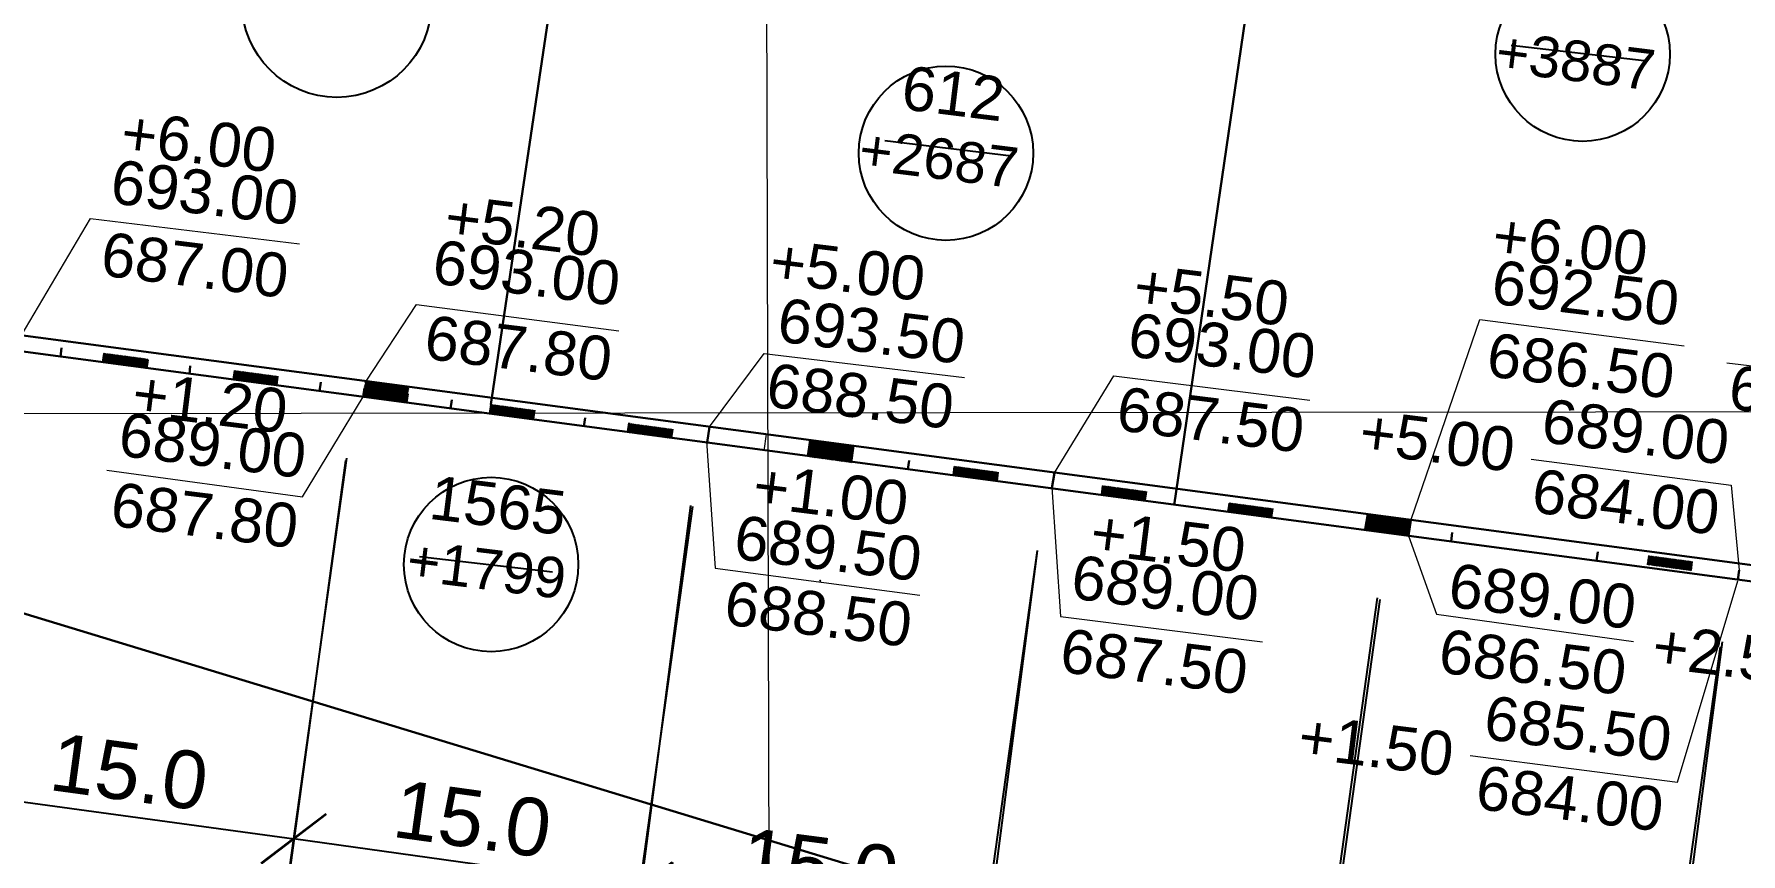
# Model space of a CAD drawing. Header units: feet. Extents: x 3381 to 1374491, y 675186 to 8751562.
# Drawn here: x 686495.4 to 686569.3, y 4375051.4 to 4375086.9 of the extents above; entities that cross this region are included whole.
import ezdxf

# ---------------------------------------------------------------- set-up
doc = ezdxf.new("R2010")
doc.units = ezdxf.units.FT
doc.header["$MEASUREMENT"] = 0
doc.header["$PDMODE"] = 34
doc.header["$PDSIZE"] = 0.01
doc.layers.get('0').update_dxf_attribs({"linetype": 'CONTINUOUS'})
doc.layers.get('Defpoints').update_dxf_attribs({"linetype": 'CONTINUOUS'})
doc.layers.add('0_Point_Point', color=7, linetype='CONTINUOUS')
doc.layers.add('yol', color=7, linetype='CONTINUOUS')
doc.layers.add('km setka', color=170, linetype='CONTINUOUS', lineweight=15)
doc.styles.get("Standard").update_dxf_attribs({"font": 'arial.ttf', "height": 2.5})
doc.dimstyles.new('ISO-25', dxfattribs={"dimtxt": 2.5, "dimasz": 2.5, "dimexe": 1.25, "dimexo": 0.625, "dimtad": 1, "dimtxsty": 'Standard', "dimblk": 'OBLIQUE', "dimcen": 2.5, "dimadec": 0, "dimazin": 0, "dimtfac": 1, "dimtmove": 0, "dimatfit": 3, "dimldrblk": 'OBLIQUE', "dimfxl": 1, "dimarcsym": 0})

# ---------------------------------------------------------------- blocks, each defined once
blk = doc.blocks.new('_Oblique')
at = {"color": 0, "linetype": 'ByBlock', "lineweight": -2}
blk.add_line((-0.5, -0.5), (0.5, 0.5), dxfattribs=at)
blk = doc.blocks.new('*D153')
at = {"color": 0, "lineweight": -2, "transparency": 16777216}
for p, q in [((686494.146, 4375070.441), (686491.744, 4375052.832)), ((686508.927, 4375068.424), (686506.525, 4375050.816)), ((686491.913, 4375054.071), (686506.694, 4375052.054))]:
    blk.add_line(p, q, dxfattribs=at)
at = {"layer": 'Defpoints', "color": 0, "lineweight": 13, "transparency": 16777216}
for p in [(686494.231, 4375071.06), (686509.012, 4375069.043), (686506.694, 4375052.054)]:
    blk.add_point(p, dxfattribs=at)
at = {"color": 0, "lineweight": -2, "transparency": 16777216, "xscale": 2.5, "yscale": 2.5, "zscale": 2.5}
for p, rotation in [((686491.913, 4375054.071), 172.2310397493569), ((686506.694, 4375052.054), 352.231039749357)]:
    blk.add_blockref('_Oblique', p, dxfattribs=dict(at, rotation=rotation))
at = {"color": 0, "lineweight": 13, "transparency": 16777216, "insert": (686499.56, 4375054.946), "char_height": 2.5, "width": 16.19543, "attachment_point": 5, "rotation": 352.23104}
blk.add_mtext('{\\fArial|b0|i0|c238|p34;15.0}', dxfattribs=at)
blk = doc.blocks.new('*D154')
at = {"color": 0, "lineweight": -2, "transparency": 16777216}
for p, q in [((686508.96, 4375068.534), (686506.49, 4375050.833)), ((686523.946, 4375066.443), (686521.476, 4375048.742)), ((686506.663, 4375052.071), (686521.649, 4375049.98))]:
    blk.add_line(p, q, dxfattribs=at)
at = {"layer": 'Defpoints', "color": 0, "lineweight": 13, "transparency": 16777216}
for p in [(686509.046, 4375069.153), (686524.032, 4375067.062), (686521.649, 4375049.98)]:
    blk.add_point(p, dxfattribs=at)
at = {"color": 0, "lineweight": -2, "transparency": 16777216, "xscale": 2.5, "yscale": 2.5, "zscale": 2.5}
for p, rotation in [((686506.663, 4375052.071), 172.0570858953913), ((686521.649, 4375049.98), 352.0570858953913)]:
    blk.add_blockref('_Oblique', p, dxfattribs=dict(at, rotation=rotation))
at = {"color": 0, "lineweight": 13, "transparency": 16777216, "insert": (686514.419, 4375052.909), "char_height": 2.5, "attachment_point": 5, "rotation": 352.05709}
blk.add_mtext('{\\fArial|b0|i0|c238|p34;15.0}', dxfattribs=at)
blk = doc.blocks.new('*D155')
at = {"color": 0, "lineweight": -2, "transparency": 16777216}
for p, q in [((686523.848, 4375066.479), (686521.535, 4375048.719)), ((686538.861, 4375064.524), (686536.548, 4375046.764)), ((686521.697, 4375049.958), (686536.709, 4375048.003))]:
    blk.add_line(p, q, dxfattribs=at)
at = {"layer": 'Defpoints', "color": 0, "lineweight": 13, "transparency": 16777216}
for p in [(686523.929, 4375067.098), (686538.941, 4375065.143), (686536.709, 4375048.003)]:
    blk.add_point(p, dxfattribs=at)
at = {"color": 0, "lineweight": -2, "transparency": 16777216, "xscale": 2.5, "yscale": 2.5, "zscale": 2.5}
for p, rotation in [((686521.697, 4375049.958), 172.5806127640898), ((686536.709, 4375048.003), 352.5806127640898)]:
    blk.add_blockref('_Oblique', p, dxfattribs=dict(at, rotation=rotation))
at = {"color": 0, "lineweight": 13, "transparency": 16777216, "insert": (686529.448, 4375050.866), "char_height": 2.5, "width": 16.51973, "attachment_point": 5, "rotation": 352.58061}
blk.add_mtext('{\\fArial|b0|i0|c238|p34;15.0}', dxfattribs=at)
blk = doc.blocks.new('*D156')
at = {"color": 0, "lineweight": -2, "transparency": 16777216}
for p, q in [((686538.86, 4375064.533), (686536.386, 4375046.767)), ((686553.579, 4375062.483), (686551.106, 4375044.717)), ((686536.558, 4375048.005), (686551.278, 4375045.955))]:
    blk.add_line(p, q, dxfattribs=at)
at = {"layer": 'Defpoints', "color": 0, "lineweight": 13, "transparency": 16777216}
for p in [(686538.946, 4375065.152), (686553.666, 4375063.102), (686551.278, 4375045.955)]:
    blk.add_point(p, dxfattribs=at)
at = {"color": 0, "lineweight": -2, "transparency": 16777216, "xscale": 2.5, "yscale": 2.5, "zscale": 2.5}
for p, rotation in [((686536.558, 4375048.005), 172.0735052594781), ((686551.278, 4375045.955), 352.0735052594781)]:
    blk.add_blockref('_Oblique', p, dxfattribs=dict(at, rotation=rotation))
at = {"color": 0, "lineweight": 13, "transparency": 16777216, "insert": (686544.18, 4375048.863), "char_height": 2.5, "attachment_point": 5, "rotation": 352.07351}
blk.add_mtext('{\\fArial|b0|i0|c238|p34;15.0}', dxfattribs=at)
blk = doc.blocks.new('*D157')
at = {"color": 0, "lineweight": -2, "transparency": 16777216}
for p, q in [((686553.7, 4375062.423), (686551.226, 4375044.657)), ((686568.42, 4375060.374), (686565.946, 4375042.608)), ((686551.398, 4375045.895), (686566.118, 4375043.846))]:
    blk.add_line(p, q, dxfattribs=at)
at = {"layer": 'Defpoints', "color": 0, "lineweight": 13, "transparency": 16777216}
for p in [(686553.786, 4375063.042), (686568.506, 4375060.993), (686566.118, 4375043.846)]:
    blk.add_point(p, dxfattribs=at)
at = {"color": 0, "lineweight": -2, "transparency": 16777216, "xscale": 2.5, "yscale": 2.5, "zscale": 2.5}
for p, rotation in [((686551.398, 4375045.895), 172.0735052594781), ((686566.118, 4375043.846), 352.0735052594781)]:
    blk.add_blockref('_Oblique', p, dxfattribs=dict(at, rotation=rotation))
at = {"color": 0, "lineweight": 13, "transparency": 16777216, "insert": (686559.021, 4375046.754), "char_height": 2.5, "attachment_point": 5, "rotation": 352.07351}
blk.add_mtext('{\\fArial|b0|i0|c238|p34;15.0}', dxfattribs=at)
blk = doc.blocks.new('*D158')
at = {"color": 0, "lineweight": -2, "transparency": 16777216}
for p, q in [((686568.515, 4375060.586), (686566.155, 4375042.693)), ((686576.151, 4375059.579), (686573.791, 4375041.686)), ((686566.319, 4375043.932), (686573.955, 4375042.925))]:
    blk.add_line(p, q, dxfattribs=at)
at = {"layer": 'Defpoints', "color": 0, "lineweight": 13, "transparency": 16777216}
for p in [(686568.596, 4375061.205), (686576.232, 4375060.199), (686573.955, 4375042.925)]:
    blk.add_point(p, dxfattribs=at)
at = {"color": 0, "lineweight": -2, "transparency": 16777216, "xscale": 2.5, "yscale": 2.5, "zscale": 2.5}
for p, rotation in [((686566.319, 4375043.932), 172.4883125135938), ((686573.955, 4375042.925), 352.4883125135938)]:
    blk.add_blockref('_Oblique', p, dxfattribs=dict(at, rotation=rotation))
at = {"color": 0, "lineweight": 13, "transparency": 16777216, "insert": (686570.385, 4375045.314), "char_height": 2.5, "width": 8.40093, "attachment_point": 5, "rotation": 352.48831}
blk.add_mtext('{\\fArial|b0|i0|c238|p34;8.0}', dxfattribs=at)

msp = doc.modelspace()

# ---------------------------------------------------------------- hatches: boundary and pattern name
at = {"lineweight": 30}
h = msp.add_hatch(dxfattribs=at)
h.set_pattern_fill('ANSI31', color=256, scale=0.3)
h.set_pattern_definition([(45, (1417.585002, -963.159614), (-0.0265165042945, 0.0265165042945), [])])
h.paths.add_polyline_path([(686498.473, 4375073.065), (686500.367, 4375072.815), (686500.313, 4375072.432), (686498.413, 4375072.691)])
h = msp.add_hatch(dxfattribs=at)
h.set_pattern_fill('ANSI31', color=256, scale=0.3)
h.set_pattern_definition([(45, (1423.221827, -963.894214), (-0.0265165042945, 0.0265165042945), [])])
h.paths.add_polyline_path([(686504.127, 4375072.316), (686505.993, 4375072.066), (686505.939, 4375071.685), (686504.066, 4375071.94)])
h = msp.add_hatch(dxfattribs=at)
h.set_pattern_fill('ANSI31', color=256, scale=0.3)
h.set_pattern_definition([(45, (1428.842592, -964.6447), (-0.0265165042945, 0.0265165042945), [])])
h.paths.add_polyline_path([(686509.79, 4375071.858), (686511.656, 4375071.614), (686511.559, 4375070.934), (686509.687, 4375071.189)])
h = msp.add_hatch(dxfattribs=at)
h.set_pattern_fill('ANSI31', color=256, scale=0.3)
h.set_pattern_definition([(45, (1434.32381, -965.361145), (-0.0265165042945, 0.0265165042945), [])])
h.paths.add_polyline_path([(686515.229, 4375070.849), (686517.095, 4375070.599), (686517.041, 4375070.218), (686515.168, 4375070.473)])
h = msp.add_hatch(dxfattribs=at)
h.set_pattern_fill('ANSI31', color=256, scale=0.3)
h.set_pattern_definition([(45, (1440.29125, -966.18132), (-0.0265165042945, 0.0265165042945), [])])
h.paths.add_polyline_path([(686521.197, 4375070.029), (686523.062, 4375069.779), (686523.008, 4375069.397), (686521.136, 4375069.653)])
h = msp.add_hatch(dxfattribs=at)
h.set_pattern_fill('ANSI31', color=256, scale=0.3)
h.set_pattern_definition([(45, (1448.084967, -967.23013), (-0.0265165042945, 0.0265165042945), [])])
h.paths.add_polyline_path([(686529.035, 4375069.315), (686530.9, 4375069.065), (686530.802, 4375068.349), (686528.929, 4375068.604)])
h = msp.add_hatch(dxfattribs=at)
h.set_pattern_fill('ANSI31', color=256, scale=0.3)
h.set_pattern_definition([(45, (1454.385225, -968.03747), (-0.0265165042945, 0.0265165042945), [])])
h.paths.add_polyline_path([(686535.291, 4375068.173), (686537.156, 4375067.922), (686537.102, 4375067.541), (686535.23, 4375067.797)])
h = msp.add_hatch(dxfattribs=at)
h.set_pattern_fill('ANSI31', color=256, scale=0.3)
h.set_pattern_definition([(45, (1460.80188, -968.875474), (-0.0265165042945, 0.0265165042945), [])])
h.paths.add_polyline_path([(686541.707, 4375067.335), (686543.573, 4375067.084), (686543.519, 4375066.703), (686541.646, 4375066.959)])
h = msp.add_hatch(dxfattribs=at)
h.set_pattern_fill('ANSI31', color=256, scale=0.3)
h.set_pattern_definition([(45, (1466.2727, -969.61766), (-0.0265165042945, 0.0265165042945), [])])
h.paths.add_polyline_path([(686547.178, 4375066.592), (686549.044, 4375066.342), (686548.99, 4375065.961), (686547.117, 4375066.216)])
h = msp.add_hatch(dxfattribs=at)
h.set_pattern_fill('ANSI31', color=256, scale=0.3)
h.set_pattern_definition([(45, (1472.20698, -970.413978), (-0.0265165042945, 0.0265165042945), [])])
h.paths.add_polyline_path([(686553.17, 4375066.107), (686555.042, 4375065.854), (686554.924, 4375065.165), (686553.051, 4375065.42)])
h = msp.add_hatch(dxfattribs=at)
h.set_pattern_fill('ANSI31', color=256, scale=0.3)
h.set_pattern_definition([(45, (1484.431572, -971.905648), (-0.0265165042945, 0.0265165042945), [])])
h.paths.add_polyline_path([(686565.337, 4375064.304), (686567.203, 4375064.054), (686567.148, 4375063.673), (686565.276, 4375063.928)])

# ---------------------------------------------------------------- linework, layer by layer
at = {"color": 7, "lineweight": 30}
for p, q in [((686480.477, 4375075.755), (686576.481, 4375063.02)), ((686479.37, 4375075.214), (686576.921, 4375062.246))]:
    msp.add_line(p, q, dxfattribs=at)
for points in [[(686587.738, 4375125.69), (686600.113, 4375120.954), (686567.971, 4375039.594), (686475.565, 4375067.718), (686518.756, 4375152.091), (686587.738, 4375125.69)], [(686518.32, 4375091.726), (686515.213, 4375070.848)], [(686547.868, 4375087.508), (686544.796, 4375066.491)], [(686496.633, 4375073.304), (686496.579, 4375072.92)], [(686498.473, 4375073.054), (686498.413, 4375072.691)], [(686500.364, 4375072.781), (686500.309, 4375072.396)], [(686502.203, 4375072.531), (686502.161, 4375072.152)], [(686504.132, 4375072.323), (686504.077, 4375071.938)], [(686505.971, 4375072.073), (686505.928, 4375071.694)], [(686507.846, 4375071.816), (686507.791, 4375071.431)], [(686509.743, 4375071.571), (686509.686, 4375071.187)], [(686511.621, 4375071.319), (686511.567, 4375070.935)], [(686513.524, 4375071.053), (686513.47, 4375070.669)], [(686515.224, 4375070.855), (686515.167, 4375070.471)], [(686517.102, 4375070.603), (686517.048, 4375070.218)], [(686519.294, 4375070.279), (686519.24, 4375069.895)], [(686521.196, 4375070.057), (686521.142, 4375069.672)], [(686523.07, 4375069.783), (686523.015, 4375069.398)], [(686524.674, 4375069.886), (686524.578, 4375069.21)], [(686529.031, 4375069.314), (686528.936, 4375068.624)], [(686530.904, 4375069.066), (686530.809, 4375068.349)], [(686533.322, 4375068.437), (686533.267, 4375068.053)], [(686535.287, 4375068.176), (686535.233, 4375067.791)], [(686537.164, 4375067.927), (686537.109, 4375067.542)], [(686539.605, 4375067.901), (686539.489, 4375067.236)], [(686541.71, 4375067.331), (686541.655, 4375066.947)], [(686541.719, 4375067.34), (686541.659, 4375066.939)], [(686543.574, 4375067.086), (686543.519, 4375066.702)], [(686547.186, 4375066.586), (686547.131, 4375066.202)], [(686549.044, 4375066.349), (686548.99, 4375065.965)], [(686553.17, 4375066.107), (686553.058, 4375065.44)], [(686554.362, 4375065.636), (686554.32, 4375065.249)], [(686555.042, 4375065.854), (686554.931, 4375065.166)], [(686556.829, 4375065.314), (686556.775, 4375064.926)], [(686563.132, 4375064.483), (686563.078, 4375064.095)], [(686565.345, 4375064.298), (686565.29, 4375063.914)], [(686567.203, 4375064.061), (686567.149, 4375063.677)], [(686569.241, 4375063.682), (686569.192, 4375063.261)]]:
    msp.add_lwpolyline(points, dxfattribs=at)
at = {"color": 7, "lineweight": 25}
for points in [[(686559.374, 4375086.402), (686565.129, 4375085.738)], [(686532.273, 4375082.276), (686537.754, 4375081.607)], [(686512.128, 4375064.284), (686517.883, 4375063.62)]]:
    msp.add_lwpolyline(points, dxfattribs=at)
at = {"color": 7, "lineweight": 18}
for points in [[(686494.884, 4375073.832), (686497.887, 4375078.905), (686506.923, 4375077.803)], [(686509.811, 4375071.862), (686511.994, 4375075.18), (686520.757, 4375074.043)], [(686555.045, 4375065.874), (686558.018, 4375074.533), (686566.867, 4375073.39)], [(686524.674, 4375069.886), (686527.046, 4375073.066), (686535.709, 4375072.027)], [(686568.717, 4375072.66), (686577.552, 4375071.597), (686576.438, 4375063.085)], [(686539.605, 4375067.901), (686542.174, 4375072.091), (686550.666, 4375071.035)], [(686498.59, 4375068.019), (686507.056, 4375066.853), (686509.687, 4375071.189)], [(686524.544, 4375069.266), (686524.929, 4375063.767), (686533.786, 4375062.598)], [(686527.129, 4375069.567), (686527.033, 4375068.846)], [(686560.247, 4375068.488), (686568.908, 4375067.368), (686569.241, 4375063.682)], [(686539.491, 4375067.278), (686539.87, 4375061.686), (686548.612, 4375060.586)], [(686554.933, 4375065.167), (686556.14, 4375061.787), (686564.681, 4375060.599)], [(686557.605, 4375055.67), (686566.582, 4375054.518), (686569.195, 4375063.225)]]:
    msp.add_lwpolyline(points, dxfattribs=at)
at = {"layer": '0_Point_Point'}
msp.add_point((686529.474, 4375063.227, 687.364), dxfattribs=at)
at = {"layer": 'km setka', "flags": 128}
for points in [[(686526.934, 4375170.299), (686527.277, 4375039.874)], [(686464.971, 4375070.437), (686619.063, 4375070.589)]]:
    msp.add_lwpolyline(points, dxfattribs=at)
at = {"layer": 'yol', "color": 7, "linetype": 'Continuous', "lineweight": 25}
for centre, radius in [((686508.542, 4375088.246), 4.102), ((686562.473, 4375086.013), 3.773), ((686534.913, 4375081.727), 3.773), ((686515.223, 4375063.931), 3.773)]:
    msp.add_circle(centre, radius, dxfattribs=at)

# ---------------------------------------------------------------- texts
at = {"lineweight": 9, "attachment_point": 1}
for s, insert, char_height, width, rotation in [('{\\fArial|b0|i0|c238|p34;\\H0.63583x;+3887} ', (686558.853, 4375087.023), 2.76575, 12.14742, 352.95791), ('{\\fArial|b0|i0|c238|p34;\\H0.63583x;612} ', (686533.15, 4375085.531), 2.98821, 13.1245, 352.95791), ('{\\fArial|b0|i0|c238|p34;\\H1.05556x;+6.00} ', (686499.353, 4375083.589), 1.8, 11.57761, 352.95791), ('{\\fArial|b0|i0|c238|p34;\\H0.63583x;+2687} ', (686531.286, 4375082.796), 2.76575, 12.14742, 352.95791), ('{\\fArial|b0|i0|c238|p34;\\H0.8321x;693.00} ', (686498.91, 4375081.463), 2.28338, 10.02883, 353.11457), ('{\\fArial|b0|i0|c238|p34;\\H1.05556x;+5.20} ', (686513.37, 4375079.951), 1.8, 11.57761, 352.95791), ('{\\fArial|b0|i0|c238|p34;\\H1.05556x;+6.00} ', (686558.717, 4375079.138), 1.8, 11.57761, 352.95791), ('{\\fArial|b0|i0|c238|p34;687.00} ', (686498.492, 4375078.333), 1.9, 11.57761, 352.95791), ('{\\fArial|b0|i0|c238|p34;\\H0.8321x;693.00} ', (686512.847, 4375077.995), 2.28338, 10.02883, 352.95791), ('{\\fArial|b0|i0|c238|p34;\\H1.05556x;+5.00} ', (686527.442, 4375078.029), 1.8, 11.57761, 352.95791), ('{\\fArial|b0|i0|c238|p34;\\H0.8321x;692.50} ', (686558.689, 4375077.123), 2.28338, 10.02883, 352.95791), ('{\\fArial|b0|i0|c238|p34;\\H1.05556x;+5.50} ', (686543.19, 4375076.95), 1.8, 11.57761, 352.95791), ('{\\fArial|b0|i0|c238|p34;693.50} ', (686527.778, 4375075.478), 1.9, 10.02883, 352.95791), ('{\\fArial|b0|i0|c238|p34;\\H1.05556x;687.80} ', (686512.498, 4375074.734), 1.8, 11.57761, 352.95791), ('{\\fArial|b0|i0|c238|p34;\\H0.8321x;693.00} ', (686542.951, 4375074.84), 2.28338, 10.02883, 352.95791), ('{\\fArial|b0|i0|c238|p34;686.50} ', (686558.483, 4375073.975), 1.9, 10.02883, 352.95791), ('{\\fArial|b0|i0|c238|p34;\\H1.05556x;+1.20}', (686499.841, 4375072.307), 1.8, 11.57761, 352.95791), ('{\\fArial|b0|i0|c238|p34;\\H1.05556x;688.50} ', (686527.296, 4375072.663), 1.8, 11.57761, 352.95791), ('{\\fArial|b0|i0|c238|p34;\\H0.86364x;683.00} ', (686568.956, 4375072.568), 2.2, 13.1245, 352.95791), ('{\\fArial|b0|i0|c238|p34;\\H1.05556x;687.50} ', (686542.46, 4375071.641), 1.8, 11.57761, 352.95791), ('{\\fArial|b0|i0|c238|p34;\\H0.8321x;689.00} ', (686499.259, 4375070.536), 2.28338, 10.02883, 352.95791), ('{\\fArial|b0|i0|c238|p34;\\H0.8321x;689.00} ', (686560.857, 4375071.121), 2.28338, 10.02883, 352.95791), ('{\\fArial|b0|i0|c238|p34;\\H1.05556x;+5.00} ', (686552.966, 4375070.643), 1.8, 11.57761, 352.95791), ('{\\fArial|b0|i0|c238|p34;\\H0.63583x;1565} ', (686512.711, 4375067.801), 2.98821, 13.1245, 352.95791), ('{\\fArial|b0|i0|c238|p34;\\H1.05556x;+1.00} ', (686526.712, 4375068.32), 1.8, 11.57761, 352.95791), ('{\\fArial|b0|i0|c238|p34;\\H1.13022x;684.00} ', (686560.435, 4375068.088), 1.68109, 10.02883, 352.95791), ('{\\fArial|b0|i0|c238|p34;\\H1.05556x;687.80} ', (686498.912, 4375067.505), 1.8, 11.57761, 352.95791), ('{\\fArial|b0|i0|c238|p34;689.50} ', (686525.9, 4375066.078), 1.9, 10.02883, 352.95791), ('{\\fArial|b0|i0|c238|p34;\\H1.05556x;+1.50} ', (686541.317, 4375066.285), 1.8, 11.57761, 352.95791), ('{\\fArial|b0|i0|c238|p34;\\H0.63583x;+1799} ', (686511.711, 4375065.021), 2.76575, 12.14742, 352.95791), ('{\\fArial|b0|i0|c238|p34;\\H0.8321x;689.00} ', (686540.494, 4375064.357), 2.28338, 10.02883, 352.95791), ('{\\fArial|b0|i0|c238|p34;689.00} ', (686556.825, 4375064), 1.9, 10.02883, 352.95791), ('{\\fArial|b0|i0|c238|p34;688.50} ', (686525.479, 4375063.233), 1.9, 11.57761, 352.95791), ('{\\fArial|b0|i0|c238|p34;687.50} ', (686540.014, 4375061.178), 1.9, 11.57761, 352.95791), ('{\\fArial|b0|i0|c238|p34;686.50} ', (686556.404, 4375061.155), 1.9, 11.57761, 352.95791), ('{\\fArial|b0|i0|c238|p34;\\H1.05556x;+2.50} ', (686565.641, 4375061.382), 1.8, 11.57761, 352.95791), ('{\\fArial|b0|i0|c238|p34;\\H0.8321x;685.50} ', (686558.364, 4375058.272), 2.28338, 10.02883, 352.95791), ('{\\fArial|b0|i0|c238|p34;\\H1.05556x;+1.50} ', (686550.317, 4375057.464), 1.8, 11.57761, 352.95791), ('{\\fArial|b0|i0|c238|p34;684.00} ', (686558.007, 4375055.254), 1.9, 10.02883, 352.95791)]:
    msp.add_mtext(s, dxfattribs=dict(at, insert=insert, char_height=char_height, width=width, rotation=rotation))

# ---------------------------------------------------------------- dimensions: what is measured, and where the dimension line sits
at = {"color": 7, "lineweight": 13}
for p1, p2, distance, text, picture, middle in [((686494.231, 4375071.06), (686509.012, 4375069.043), -17.147, '{\\fArial|b0|i0|c238|p34;15.0}', '*D153', (686499.56, 4375054.946)), ((686509.046, 4375069.153), (686524.032, 4375067.062), -17.248, '{\\fArial|b0|i0|c238|p34;15.0}', '*D154', (686514.419, 4375052.909)), ((686523.929, 4375067.098), (686538.941, 4375065.143), -17.285, '{\\fArial|b0|i0|c238|p34;15.0}', '*D155', (686529.448, 4375050.866)), ((686538.946, 4375065.152), (686553.666, 4375063.102), -17.313, '{\\fArial|b0|i0|c238|p34;15.0}', '*D156', (686544.18, 4375048.863)), ((686553.786, 4375063.042), (686568.506, 4375060.993), -17.313, '{\\fArial|b0|i0|c238|p34;15.0}', '*D157', (686559.021, 4375046.754)), ((686568.596, 4375061.205), (686576.232, 4375060.199), -17.423, '{\\fArial|b0|i0|c238|p34;8.0}', '*D158', (686570.385, 4375045.314))]:
    dim = msp.add_aligned_dim(p1=p1, p2=p2, distance=distance, text=text, dimstyle='ISO-25', dxfattribs=at)
    dim.commit()
    dim.dimension.update_dxf_attribs({"geometry": picture, "text_midpoint": middle})

doc.saveas('drawing.dxf')
